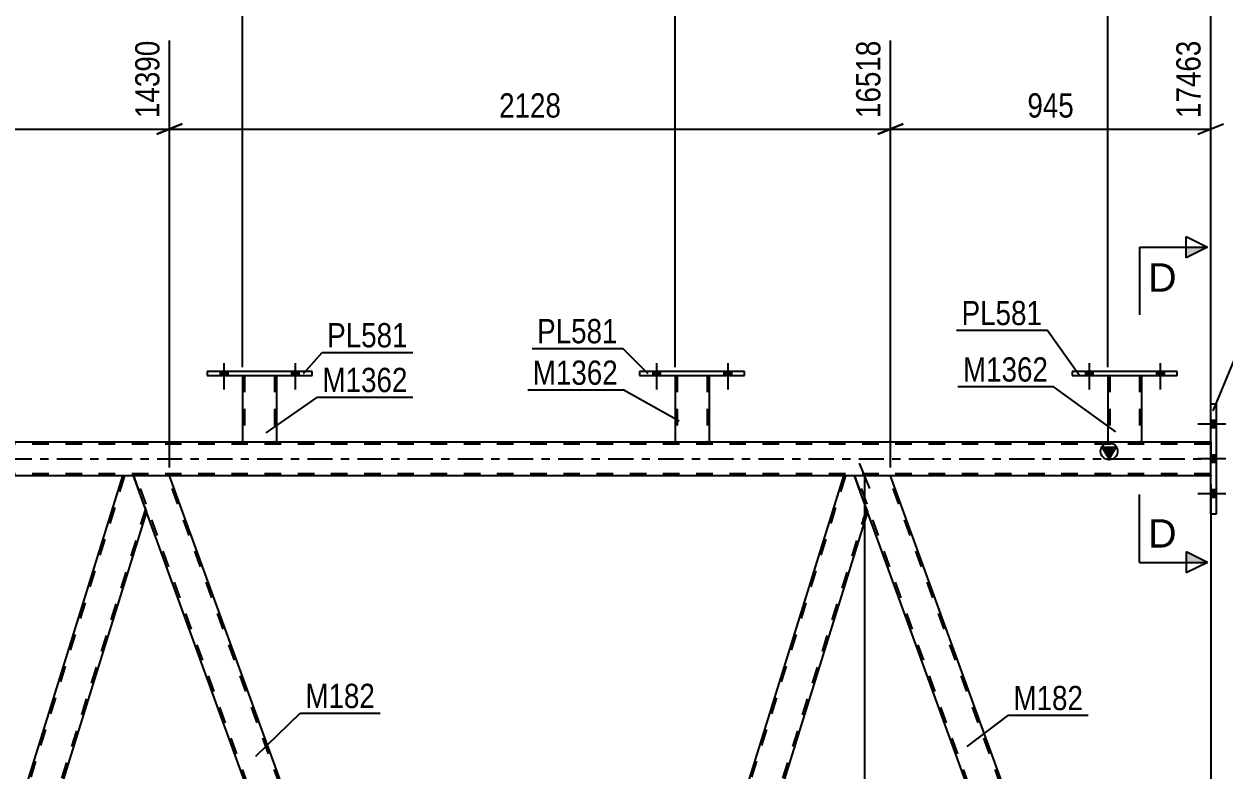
# Model space of a CAD drawing. Header units: millimetres. Extents: x 0 to 841, y 0 to 594.
# Drawn here: x 616.8 to 758.5, y 393.7 to 481.8 of the extents above; entities that cross this region are included whole.
import ezdxf

# ---------------------------------------------------------------- set-up
doc = ezdxf.new("R2010")
doc.units = ezdxf.units.MM
doc.linetypes.add('DXK_LINE_DOT2', pattern=[3.9198, 1.9599, -1.9599])
doc.linetypes.add('DXK_LINE_DOT3', pattern=[5.9187, 2.979, -0.9799, 0.9799, -0.9799])
doc.styles.add('Arial', font='ARIAL.TTF', dxfattribs={"height": 0.2})
doc.styles.add('Arial Narrow', font='ARIALN.TTF', dxfattribs={"height": 0.2})

# ---------------------------------------------------------------- blocks, each defined once
blk = doc.blocks.new('Part-122573991-3365 - 3261')
at = {"color": 7, "linetype": 'DXK_LINE_DOT2'}
for p, q in [((713.81, 428.51), (676.99, 310.39)), ((716.29, 424.63), (679.71, 307.29)), ((677.28, 312.11), (676.86, 310.76)), ((681.47, 312.11), (679.97, 307.29)), ((678.12, 307.29), (676.86, 310.76)), ((679.97, 307.29), (678.12, 307.29))]:
    blk.add_line(p, q, dxfattribs=at)
at = {"color": 2, "linetype": 'Continuous'}
for p, q in [((713.56, 428.51), (677.28, 312.11)), ((714.88, 428.51), (713.56, 428.51)), ((716.42, 424.26), (714.88, 428.51)), ((716.42, 424.26), (681.47, 312.11))]:
    blk.add_line(p, q, dxfattribs=at)
blk = doc.blocks.new('Part-122573991-3391 - 3261')
at = {"linetype": 'Continuous'}
blk.add_hatch(color=2, dxfattribs=at).paths.add_polyline_path([(744.93, 430.51), (744.13, 431.91), (745.73, 431.91)])
at = {"color": 2, "linetype": 'Continuous'}
for p, q in [((58.4, 432.51), (756.93, 432.51)), ((744.93, 430.51), (744.13, 431.91)), ((744.13, 431.91), (745.73, 431.91)), ((745.73, 431.91), (744.93, 430.51)), ((628.43, 428.51), (548.87, 428.51)), ((713.56, 428.51), (634, 428.51)), ((756.93, 428.51), (719.13, 428.51))]:
    blk.add_line(p, q, dxfattribs=at)
at = {"color": 7, "linetype": 'DXK_LINE_DOT2'}
for p, q in [((756.93, 432.27), (58.4, 432.27)), ((756.93, 432.51), (756.93, 428.51)), ((756.93, 428.75), (58.4, 428.75)), ((719.13, 428.51), (287.89, 428.51)), ((634, 428.51), (628.43, 428.51))]:
    blk.add_line(p, q, dxfattribs=at)
at = {"color": 7, "linetype": 'DXK_LINE_DOT3'}
blk.add_line((58.4, 430.51), (756.93, 430.51), dxfattribs=at)
at = {"color": 2, "linetype": 'Continuous'}
blk.add_circle((744.93, 431.41), 1, dxfattribs=at)
blk = doc.blocks.new('Part-122573991-3370 - 3261')
at = {"color": 2, "linetype": 'Continuous'}
for p, q in [((634, 428.51), (629.74, 428.51)), ((676.37, 312.11), (634, 428.51)), ((672.11, 312.11), (631.29, 424.26))]:
    blk.add_line(p, q, dxfattribs=at)
at = {"color": 7, "linetype": 'DXK_LINE_DOT2'}
for p, q in [((629.74, 428.51), (631.29, 424.26)), ((674.12, 307.29), (630, 428.51)), ((677.87, 307.29), (633.75, 428.51)), ((673.86, 307.29), (672.11, 312.11)), ((678.12, 307.29), (676.37, 312.11)), ((678.12, 307.29), (673.86, 307.29))]:
    blk.add_line(p, q, dxfattribs=at)
blk = doc.blocks.new('Part-122573991-3462 - 3261')
at = {"color": 2, "linetype": 'Continuous'}
for p, q in [((689.5, 440.83), (689.5, 440.35)), ((701.9, 440.83), (689.5, 440.83)), ((701.9, 440.35), (701.9, 440.83)), ((689.5, 440.35), (701.9, 440.35))]:
    blk.add_line(p, q, dxfattribs=at)
blk = doc.blocks.new('Part-122573991-3495 - 3261')
at = {"color": 2, "linetype": 'Continuous'}
for p, q in [((642.62, 440.35), (642.62, 432.51)), ((646.62, 440.35), (646.62, 432.51)), ((642.62, 432.51), (646.62, 432.51))]:
    blk.add_line(p, q, dxfattribs=at)
at = {"color": 7, "linetype": 'DXK_LINE_DOT2'}
for p, q in [((642.62, 440.35), (646.62, 440.35)), ((642.62, 440.35), (642.62, 440.35)), ((642.62, 440.35), (642.62, 440.35)), ((642.86, 440.35), (642.86, 432.51)), ((646.38, 440.35), (646.38, 432.51)), ((646.62, 440.35), (646.62, 440.35)), ((646.62, 440.35), (646.62, 440.35)), ((646.37, 432.51), (646.33, 432.51)), ((646.33, 432.51), (646.37, 432.51)), ((646.38, 432.51), (646.37, 432.51)), ((646.37, 432.51), (646.38, 432.51))]:
    blk.add_line(p, q, dxfattribs=at)
blk = doc.blocks.new('Part-122573991-3500 - 3261')
at = {"color": 2, "linetype": 'Continuous'}
for p, q in [((638.42, 440.83), (638.42, 440.35)), ((650.82, 440.83), (638.42, 440.83)), ((650.82, 440.35), (650.82, 440.83)), ((638.42, 440.35), (650.82, 440.35))]:
    blk.add_line(p, q, dxfattribs=at)
blk = doc.blocks.new('Part-122573991-3505 - 3261')
at = {"color": 2, "linetype": 'Continuous'}
for p, q in [((693.7, 440.35), (693.7, 432.51)), ((697.7, 440.35), (697.7, 432.51)), ((693.7, 432.51), (697.7, 432.51))]:
    blk.add_line(p, q, dxfattribs=at)
at = {"color": 7, "linetype": 'DXK_LINE_DOT2'}
for p, q in [((693.7, 440.35), (697.7, 440.35)), ((693.7, 440.35), (693.7, 440.35)), ((693.7, 440.35), (693.7, 440.35)), ((693.94, 440.35), (693.94, 432.51)), ((697.46, 440.35), (697.46, 432.51)), ((697.7, 440.35), (697.7, 440.35)), ((697.7, 440.35), (697.7, 440.35)), ((697.45, 432.51), (697.41, 432.51)), ((697.41, 432.51), (697.45, 432.51)), ((697.46, 432.51), (697.45, 432.51)), ((697.45, 432.51), (697.46, 432.51))]:
    blk.add_line(p, q, dxfattribs=at)
blk = doc.blocks.new('Part-122573991-3517 - 3261')
at = {"color": 2, "linetype": 'Continuous'}
for p, q in [((756.93, 424.01), (756.93, 437.01)), ((756.93, 437.01), (757.57, 437.01)), ((757.57, 437.01), (757.57, 424.01)), ((757.57, 424.01), (756.93, 424.01))]:
    blk.add_line(p, q, dxfattribs=at)
blk = doc.blocks.new('Part-122573991-3532 - 3261')
at = {"color": 2, "linetype": 'Continuous'}
for p, q in [((628.43, 428.51), (591.72, 310.76)), ((629.74, 428.51), (628.43, 428.51)), ((631.29, 424.26), (629.74, 428.51)), ((631.29, 424.26), (594.83, 307.29)), ((591.72, 310.76), (592.99, 307.29))]:
    blk.add_line(p, q, dxfattribs=at)
at = {"color": 7, "linetype": 'DXK_LINE_DOT2'}
for p, q in [((628.68, 428.51), (591.86, 310.39)), ((631.16, 424.63), (594.58, 307.29)), ((594.83, 307.29), (592.99, 307.29))]:
    blk.add_line(p, q, dxfattribs=at)
blk = doc.blocks.new('Part-122573991-3537 - 3261')
at = {"color": 2, "linetype": 'Continuous'}
for p, q in [((719.13, 428.51), (714.88, 428.51)), ((763.26, 307.29), (719.13, 428.51)), ((759, 307.29), (716.42, 424.26))]:
    blk.add_line(p, q, dxfattribs=at)
at = {"color": 7, "linetype": 'DXK_LINE_DOT2'}
for p, q in [((714.88, 428.51), (716.42, 424.26)), ((759.25, 307.29), (715.13, 428.51)), ((763, 307.29), (718.88, 428.51)), ((763.26, 307.29), (759, 307.29))]:
    blk.add_line(p, q, dxfattribs=at)
blk = doc.blocks.new('Bolt-122573991-3552 - 3261')
at = {"linetype": 'Continuous'}
for points in [[(691.06, 440.35), (691.94, 440.35), (691.94, 440.83), (691.06, 440.83)], [(699.46, 440.35), (700.34, 440.35), (700.34, 440.83), (699.46, 440.83)]]:
    blk.add_hatch(color=1, dxfattribs=at).paths.add_polyline_path(points)
at = {"color": 1, "linetype": 'Continuous'}
for p, q in [((691.06, 440.83), (691.06, 440.35)), ((691.5, 441.83), (691.5, 438.71)), ((691.94, 440.83), (691.94, 440.35)), ((699.46, 440.83), (699.46, 440.35)), ((699.9, 441.83), (699.9, 438.71)), ((700.34, 440.83), (700.34, 440.35))]:
    blk.add_line(p, q, dxfattribs=at)
blk = doc.blocks.new('Bolt-122573991-3586 - 3261')
at = {"linetype": 'Continuous'}
for points in [[(639.98, 440.35), (640.86, 440.35), (640.86, 440.83), (639.98, 440.83)], [(648.38, 440.35), (649.26, 440.35), (649.26, 440.83), (648.38, 440.83)]]:
    blk.add_hatch(color=1, dxfattribs=at).paths.add_polyline_path(points)
at = {"color": 1, "linetype": 'Continuous'}
for p, q in [((639.98, 440.83), (639.98, 440.35)), ((640.42, 441.83), (640.42, 438.71)), ((640.86, 440.83), (640.86, 440.35)), ((648.38, 440.83), (648.38, 440.35)), ((648.82, 441.83), (648.82, 438.71)), ((649.26, 440.83), (649.26, 440.35))]:
    blk.add_line(p, q, dxfattribs=at)
blk = doc.blocks.new('Bolt-122573991-3587 - 3261')
at = {"linetype": 'Continuous'}
for points in [[(691.06, 440.35), (691.94, 440.35), (691.94, 440.83), (691.06, 440.83)], [(699.46, 440.35), (700.34, 440.35), (700.34, 440.83), (699.46, 440.83)]]:
    blk.add_hatch(color=1, dxfattribs=at).paths.add_polyline_path(points)
at = {"color": 1, "linetype": 'Continuous'}
for p, q in [((691.06, 440.83), (691.06, 440.35)), ((691.5, 441.83), (691.5, 438.71)), ((691.94, 440.83), (691.94, 440.35)), ((699.46, 440.83), (699.46, 440.35)), ((699.9, 441.83), (699.9, 438.71)), ((700.34, 440.83), (700.34, 440.35))]:
    blk.add_line(p, q, dxfattribs=at)
blk = doc.blocks.new('Bolt-122573991-3652 - 3261')
at = {"linetype": 'Continuous'}
for points in [[(756.93, 435.05), (756.93, 434.17), (757.57, 434.17), (757.57, 435.05)], [(756.93, 435.05), (756.93, 434.17), (757.57, 434.17), (757.57, 435.05)], [(756.93, 435.05), (756.93, 434.17), (757.57, 434.17), (757.57, 435.05)], [(756.93, 430.95), (756.93, 430.07), (757.57, 430.07), (757.57, 430.95)], [(756.93, 430.95), (756.93, 430.07), (757.57, 430.07), (757.57, 430.95)], [(756.93, 426.85), (756.93, 425.97), (757.57, 425.97), (757.57, 426.85)], [(756.93, 426.85), (756.93, 425.97), (757.57, 425.97), (757.57, 426.85)], [(756.93, 426.85), (756.93, 425.97), (757.57, 425.97), (757.57, 426.85)]]:
    blk.add_hatch(color=1, dxfattribs=at).paths.add_polyline_path(points)
at = {"color": 1, "linetype": 'Continuous'}
for p, q in [((757.57, 435.05), (756.93, 435.05)), ((757.57, 435.05), (756.93, 435.05)), ((757.57, 435.05), (756.93, 435.05)), ((758.73, 434.61), (755.41, 434.61)), ((758.73, 434.61), (755.41, 434.61)), ((758.73, 434.61), (755.41, 434.61)), ((757.57, 434.17), (756.93, 434.17)), ((757.57, 434.17), (756.93, 434.17)), ((757.57, 434.17), (756.93, 434.17)), ((757.57, 430.95), (756.93, 430.95)), ((757.57, 430.95), (756.93, 430.95)), ((758.73, 430.51), (755.41, 430.51)), ((758.73, 430.51), (755.41, 430.51)), ((757.57, 430.07), (756.93, 430.07)), ((757.57, 430.07), (756.93, 430.07)), ((757.57, 426.85), (756.93, 426.85)), ((757.57, 426.85), (756.93, 426.85)), ((757.57, 426.85), (756.93, 426.85)), ((758.73, 426.41), (755.41, 426.41)), ((758.73, 426.41), (755.41, 426.41)), ((758.73, 426.41), (755.41, 426.41)), ((757.57, 425.97), (756.93, 425.97)), ((757.57, 425.97), (756.93, 425.97)), ((757.57, 425.97), (756.93, 425.97))]:
    blk.add_line(p, q, dxfattribs=at)
blk = doc.blocks.new('Part-122573991-3674 - 3261')
at = {"color": 2, "linetype": 'Continuous'}
for p, q in [((744.78, 440.35), (744.78, 432.51)), ((748.78, 440.35), (748.78, 432.51)), ((744.78, 432.51), (748.78, 432.51))]:
    blk.add_line(p, q, dxfattribs=at)
at = {"color": 7, "linetype": 'DXK_LINE_DOT2'}
for p, q in [((744.78, 440.35), (748.78, 440.35)), ((744.78, 440.35), (744.78, 440.35)), ((744.78, 440.35), (744.78, 440.35)), ((745.02, 440.35), (745.02, 432.51)), ((748.54, 440.35), (748.54, 432.51)), ((748.78, 440.35), (748.78, 440.35)), ((748.78, 440.35), (748.78, 440.35)), ((748.53, 432.51), (748.49, 432.51)), ((748.49, 432.51), (748.53, 432.51)), ((748.54, 432.51), (748.53, 432.51)), ((748.53, 432.51), (748.54, 432.51))]:
    blk.add_line(p, q, dxfattribs=at)
blk = doc.blocks.new('Bolt-122573991-3698 - 3261')
at = {"linetype": 'Continuous'}
for points in [[(742.14, 440.35), (743.02, 440.35), (743.02, 440.83), (742.14, 440.83)], [(750.54, 440.35), (751.42, 440.35), (751.42, 440.83), (750.54, 440.83)]]:
    blk.add_hatch(color=1, dxfattribs=at).paths.add_polyline_path(points)
at = {"color": 1, "linetype": 'Continuous'}
for p, q in [((742.14, 440.83), (742.14, 440.35)), ((742.58, 441.83), (742.58, 438.71)), ((743.02, 440.83), (743.02, 440.35)), ((750.54, 440.83), (750.54, 440.35)), ((750.98, 441.83), (750.98, 438.71)), ((751.42, 440.83), (751.42, 440.35))]:
    blk.add_line(p, q, dxfattribs=at)
blk = doc.blocks.new('Bolt-122573991-3699 - 3261')
at = {"linetype": 'Continuous'}
for points in [[(742.14, 440.35), (743.02, 440.35), (743.02, 440.83), (742.14, 440.83)], [(750.54, 440.35), (751.42, 440.35), (751.42, 440.83), (750.54, 440.83)]]:
    blk.add_hatch(color=1, dxfattribs=at).paths.add_polyline_path(points)
at = {"color": 1, "linetype": 'Continuous'}
for p, q in [((742.14, 440.83), (742.14, 440.35)), ((742.58, 441.83), (742.58, 438.71)), ((743.02, 440.83), (743.02, 440.35)), ((750.54, 440.83), (750.54, 440.35)), ((750.98, 441.83), (750.98, 438.71)), ((751.42, 440.83), (751.42, 440.35))]:
    blk.add_line(p, q, dxfattribs=at)
blk = doc.blocks.new('Part-122573991-3704 - 3261')
at = {"color": 2, "linetype": 'Continuous'}
for p, q in [((740.58, 440.83), (740.58, 440.35)), ((752.98, 440.83), (740.58, 440.83)), ((752.98, 440.35), (752.98, 440.83)), ((740.58, 440.35), (752.98, 440.35))]:
    blk.add_line(p, q, dxfattribs=at)
blk = doc.blocks.new('Bolt-122573991-3708 - 3261')
at = {"linetype": 'Continuous'}
for points in [[(639.98, 440.35), (640.86, 440.35), (640.86, 440.83), (639.98, 440.83)], [(648.38, 440.35), (649.26, 440.35), (649.26, 440.83), (648.38, 440.83)]]:
    blk.add_hatch(color=1, dxfattribs=at).paths.add_polyline_path(points)
at = {"color": 1, "linetype": 'Continuous'}
for p, q in [((639.98, 440.83), (639.98, 440.35)), ((640.42, 441.83), (640.42, 438.71)), ((640.86, 440.83), (640.86, 440.35)), ((648.38, 440.83), (648.38, 440.35)), ((648.82, 441.83), (648.82, 438.71)), ((649.26, 440.83), (649.26, 440.35))]:
    blk.add_line(p, q, dxfattribs=at)
blk = doc.blocks.new('StraightDimension-122573991-4060 - 3261')
at = {"color": 7, "linetype": 'Continuous'}
for p, q in [((756.93, 427.51), (756.93, 360.59)), ((794.6, 308.29), (794.6, 365.84)), ((758.43, 363.59), (755.43, 362.39)), ((756.93, 362.99), (794.6, 362.99)), ((793.1, 362.39), (796.1, 363.59))]:
    blk.add_line(p, q, dxfattribs=at)
at = {"color": 0}
blk.add_wipeout([(780.02, 363.74), (780.02, 367.94), (771.51, 367.94), (771.51, 363.74)], dxfattribs=at)
at = {"color": 3, "style": 'Arial Narrow'}
blk.add_text('1151', height=2.863, dxfattribs=at).set_placement((772.11, 364.34))
blk = doc.blocks.new('StraightDimension-122573991-4563 - 3261')
at = {"color": 7, "linetype": 'Continuous'}
for p, q in [((642.62, 441.35), (642.62, 497.3)), ((693.7, 441.35), (693.7, 497.3)), ((644.12, 487.46), (641.12, 486.26)), ((692.2, 486.26), (695.2, 487.46)), ((642.62, 486.86), (693.7, 486.86))]:
    blk.add_line(p, q, dxfattribs=at)
at = {"color": 0}
blk.add_wipeout([(672.42, 487.61), (672.42, 491.81), (663.91, 491.81), (663.91, 487.61)], dxfattribs=at)
at = {"color": 3, "style": 'Arial Narrow'}
blk.add_text('1277', height=2.863, dxfattribs=at).set_placement((664.51, 488.21))
at = {"color": 0, "linetype": 'Continuous'}
blk.add_wipeout([(693.1, 497.9), (688.9, 497.9), (688.9, 487.56), (693.1, 487.56)], dxfattribs=at)
at = {"color": 3, "linetype": 'Continuous', "style": 'Arial Narrow'}
blk.add_text('15883', height=2.863, rotation=90.0002, dxfattribs=at).set_placement((692.5, 488.16))
blk = doc.blocks.new('StraightDimension-122573991-4573 - 3261')
at = {"color": 7, "linetype": 'Continuous'}
for p, q in [((693.7, 441.35), (693.7, 497.3)), ((744.78, 441.35), (744.78, 497.3)), ((695.2, 487.46), (692.2, 486.26)), ((743.28, 486.26), (746.28, 487.46)), ((693.7, 486.86), (744.78, 486.86))]:
    blk.add_line(p, q, dxfattribs=at)
at = {"color": 0}
blk.add_wipeout([(723.5, 487.61), (723.5, 491.81), (714.99, 491.81), (714.99, 487.61)], dxfattribs=at)
at = {"color": 3, "style": 'Arial Narrow'}
blk.add_text('1277', height=2.863, dxfattribs=at).set_placement((715.59, 488.21))
at = {"color": 0, "linetype": 'Continuous'}
blk.add_wipeout([(744.18, 497.9), (739.98, 497.9), (739.98, 487.56), (744.18, 487.56)], dxfattribs=at)
at = {"color": 3, "linetype": 'Continuous', "style": 'Arial Narrow'}
blk.add_text('17160', height=2.863, rotation=90.0002, dxfattribs=at).set_placement((743.58, 488.16))
blk = doc.blocks.new('StraightDimension-122573991-4553 - 3261')
at = {"color": 7, "linetype": 'Continuous'}
for p, q in [((591.54, 441.35), (591.54, 497.3)), ((642.62, 441.35), (642.62, 497.3)), ((593.04, 487.46), (590.04, 486.26)), ((641.12, 486.26), (644.12, 487.46)), ((591.54, 486.86), (642.62, 486.86))]:
    blk.add_line(p, q, dxfattribs=at)
at = {"color": 0}
blk.add_wipeout([(621.34, 487.61), (621.34, 491.81), (612.83, 491.81), (612.83, 487.61)], dxfattribs=at)
at = {"color": 3, "style": 'Arial Narrow'}
blk.add_text('1277', height=2.863, dxfattribs=at).set_placement((613.43, 488.21))
at = {"color": 0, "linetype": 'Continuous'}
blk.add_wipeout([(642.02, 497.9), (637.82, 497.9), (637.82, 487.56), (642.02, 487.56)], dxfattribs=at)
at = {"color": 3, "linetype": 'Continuous', "style": 'Arial Narrow'}
blk.add_text('14606', height=2.863, rotation=90.0002, dxfattribs=at).set_placement((641.42, 488.16))
blk = doc.blocks.new('StraightDimension-122573991-4583 - 3261')
at = {"color": 7, "linetype": 'Continuous'}
for p, q in [((756.93, 433.51), (756.93, 501.8)), ((744.78, 441.35), (744.78, 497.3)), ((743.28, 486.26), (746.28, 487.46)), ((758.43, 487.46), (755.43, 486.26)), ((744.78, 486.86), (756.93, 486.86))]:
    blk.add_line(p, q, dxfattribs=at)
at = {"color": 0}
blk.add_wipeout([(754.2, 487.61), (754.2, 491.81), (747.52, 491.81), (747.52, 487.61)], dxfattribs=at)
at = {"color": 3, "style": 'Arial Narrow'}
blk.add_text('304', height=2.863, dxfattribs=at).set_placement((748.12, 488.21))
at = {"color": 0, "linetype": 'Continuous'}
blk.add_wipeout([(756.33, 502.4), (752.13, 502.4), (752.13, 492.06), (756.33, 492.06)], dxfattribs=at)
at = {"color": 3, "linetype": 'Continuous', "style": 'Arial Narrow'}
blk.add_text('17463', height=2.863, rotation=90.0002, dxfattribs=at).set_placement((755.73, 492.66))
blk = doc.blocks.new('StraightDimension-122573991-4594 - 3261')
at = {"color": 7, "linetype": 'Continuous'}
for p, q in [((716.68, 427.01), (715.48, 430.01)), ((735.54, 428.51), (713.23, 428.51)), ((716.08, 307.29), (716.08, 428.51)), ((715.48, 308.79), (716.68, 305.79)), ((740.22, 307.29), (713.23, 307.29))]:
    blk.add_line(p, q, dxfattribs=at)
at = {"color": 0}
blk.add_wipeout([(715.33, 372.15), (711.13, 372.15), (711.13, 363.64), (715.33, 363.64)], dxfattribs=at)
at = {"color": 3, "style": 'Arial Narrow'}
blk.add_text('3031', height=2.863, rotation=90.0002, dxfattribs=at).set_placement((714.73, 364.24))
blk = doc.blocks.new('StraightDimension-122573991-8007 - 3261')
at = {"color": 7, "linetype": 'Continuous'}
for p, q in [((719.13, 429.51), (719.13, 479.89)), ((756.93, 433.51), (756.93, 479.89)), ((720.63, 470.05), (717.63, 468.85)), ((719.13, 469.45), (756.93, 469.45)), ((755.43, 468.85), (758.43, 470.05))]:
    blk.add_line(p, q, dxfattribs=at)
at = {"color": 0}
blk.add_wipeout([(741.38, 470.2), (741.38, 474.4), (734.69, 474.4), (734.69, 470.2)], dxfattribs=at)
at = {"color": 3, "style": 'Arial Narrow'}
blk.add_text('945', height=2.863, dxfattribs=at).set_placement((735.29, 470.8))
at = {"color": 0, "linetype": 'Continuous'}
blk.add_wipeout([(756.33, 480.49), (752.13, 480.49), (752.13, 470.15), (756.33, 470.15)], dxfattribs=at)
at = {"color": 3, "linetype": 'Continuous', "style": 'Arial Narrow'}
blk.add_text('17463', height=2.863, rotation=90.0002, dxfattribs=at).set_placement((755.73, 470.75))
blk = doc.blocks.new('StraightDimension-122573991-8008 - 3261')
at = {"color": 7, "linetype": 'Continuous'}
for p, q in [((634, 429.51), (634, 479.89)), ((719.13, 429.51), (719.13, 479.89)), ((635.5, 470.05), (632.5, 468.85)), ((634, 469.45), (719.13, 469.45)), ((717.63, 468.85), (720.63, 470.05))]:
    blk.add_line(p, q, dxfattribs=at)
at = {"color": 0}
blk.add_wipeout([(680.82, 470.2), (680.82, 474.4), (672.31, 474.4), (672.31, 470.2)], dxfattribs=at)
at = {"color": 3, "style": 'Arial Narrow'}
blk.add_text('2128', height=2.863, dxfattribs=at).set_placement((672.91, 470.8))
at = {"color": 0, "linetype": 'Continuous'}
blk.add_wipeout([(718.53, 480.49), (714.33, 480.49), (714.33, 470.15), (718.53, 470.15)], dxfattribs=at)
at = {"color": 3, "linetype": 'Continuous', "style": 'Arial Narrow'}
blk.add_text('16518', height=2.863, rotation=90.0002, dxfattribs=at).set_placement((717.93, 470.75))
blk = doc.blocks.new('StraightDimension-122573991-8009 - 3261')
at = {"color": 7, "linetype": 'Continuous'}
for p, q in [((548.87, 429.51), (548.87, 479.89)), ((634, 429.51), (634, 479.89)), ((550.37, 470.05), (547.37, 468.85)), ((548.87, 469.45), (634, 469.45)), ((632.5, 468.85), (635.5, 470.05))]:
    blk.add_line(p, q, dxfattribs=at)
at = {"color": 0}
blk.add_wipeout([(595.69, 470.2), (595.69, 474.4), (587.18, 474.4), (587.18, 470.2)], dxfattribs=at)
at = {"color": 3, "style": 'Arial Narrow'}
blk.add_text('2128', height=2.863, dxfattribs=at).set_placement((587.78, 470.8))
at = {"color": 0, "linetype": 'Continuous'}
blk.add_wipeout([(633.4, 480.49), (629.2, 480.49), (629.2, 470.15), (633.4, 470.15)], dxfattribs=at)
at = {"color": 3, "linetype": 'Continuous', "style": 'Arial Narrow'}
blk.add_text('14390', height=2.863, rotation=90.0002, dxfattribs=at).set_placement((632.8, 470.75))
blk = doc.blocks.new('Mark-122573991-3366 - 3261')
at = {"color": 0}
blk.add_wipeout([(658.26, 401.11), (658.26, 404.11), (650.03, 404.11), (650.03, 401.11)], dxfattribs=at)
blk.add_wipeout([(658.26, 401.11), (658.26, 404.11), (650.03, 404.11), (650.03, 401.11)], dxfattribs=at)
at = {"color": 30, "linetype": 'Continuous'}
for p, q in [((644.19, 395.41), (649.43, 400.51)), ((649.43, 400.51), (658.86, 400.51))]:
    blk.add_line(p, q, dxfattribs=at)
at = {"color": 3, "style": 'Arial Narrow'}
blk.add_text('M182', height=2.863, dxfattribs=at).set_placement((650.03, 401.11))
blk = doc.blocks.new('Mark-122573991-3458 - 3261')
at = {"color": 0}
blk.add_wipeout([(686.91, 444.16), (686.91, 447.16), (677.4, 447.16), (677.4, 444.16)], dxfattribs=at)
blk.add_wipeout([(686.91, 444.16), (686.91, 447.16), (677.4, 447.16), (677.4, 444.16)], dxfattribs=at)
at = {"color": 30, "linetype": 'Continuous'}
for p in [(676.8, 443.56), (690.51, 440.57)]:
    blk.add_line(p, (687.51, 443.56), dxfattribs=at)
at = {"color": 3, "style": 'Arial Narrow'}
blk.add_text('PL581', height=2.863, dxfattribs=at).set_placement((677.4, 444.16))
blk = doc.blocks.new('Mark-122573991-3491 - 3261')
at = {"color": 0}
blk.add_wipeout([(662.1, 438.4), (662.1, 441.4), (652.05, 441.4), (652.05, 438.4)], dxfattribs=at)
blk.add_wipeout([(662.1, 438.4), (662.1, 441.4), (652.05, 441.4), (652.05, 438.4)], dxfattribs=at)
at = {"color": 30, "linetype": 'Continuous'}
for p, q in [((645.4, 433.61), (651.45, 437.8)), ((651.45, 437.8), (662.7, 437.8))]:
    blk.add_line(p, q, dxfattribs=at)
at = {"color": 3, "style": 'Arial Narrow'}
blk.add_text('M1362', height=2.863, dxfattribs=at).set_placement((652.05, 438.4))
blk = doc.blocks.new('Mark-122573991-3496 - 3261')
at = {"color": 0}
blk.add_wipeout([(662.11, 443.68), (662.11, 446.68), (652.61, 446.68), (652.61, 443.68)], dxfattribs=at)
blk.add_wipeout([(662.11, 443.68), (662.11, 446.68), (652.61, 446.68), (652.61, 443.68)], dxfattribs=at)
at = {"color": 30, "linetype": 'Continuous'}
for p, q in [((649.81, 440.6), (652.01, 443.08)), ((652.01, 443.08), (662.71, 443.08))]:
    blk.add_line(p, q, dxfattribs=at)
at = {"color": 3, "style": 'Arial Narrow'}
blk.add_text('PL581', height=2.863, dxfattribs=at).set_placement((652.61, 443.68))
blk = doc.blocks.new('Mark-122573991-3501 - 3261')
at = {"color": 0}
blk.add_wipeout([(686.94, 439.26), (686.94, 442.26), (676.88, 442.26), (676.88, 439.26)], dxfattribs=at)
blk.add_wipeout([(686.94, 439.26), (686.94, 442.26), (676.88, 442.26), (676.88, 439.26)], dxfattribs=at)
at = {"color": 30, "linetype": 'Continuous'}
for p in [(676.28, 438.66), (694.18, 434.97)]:
    blk.add_line(p, (687.54, 438.66), dxfattribs=at)
at = {"color": 3, "style": 'Arial Narrow'}
blk.add_text('M1362', height=2.863, dxfattribs=at).set_placement((676.88, 439.26))
blk = doc.blocks.new('Mark-122573991-3513 - 3261')
at = {"color": 0}
blk.add_wipeout([(770.42, 447.76), (770.42, 450.76), (762.38, 450.76), (762.38, 447.76)], dxfattribs=at)
blk.add_wipeout([(770.42, 447.76), (770.42, 450.76), (762.38, 450.76), (762.38, 447.76)], dxfattribs=at)
at = {"color": 30, "linetype": 'Continuous'}
for p, q in [((757.22, 436.17), (761.78, 447.16)), ((761.78, 447.16), (771.02, 447.16))]:
    blk.add_line(p, q, dxfattribs=at)
at = {"color": 3, "style": 'Arial Narrow'}
blk.add_text('SP19', height=2.863, dxfattribs=at).set_placement((762.38, 447.76))
blk = doc.blocks.new('Mark-122573991-3533 - 3261')
at = {"color": 0}
blk.add_wipeout([(741.86, 400.86), (741.86, 403.86), (733.64, 403.86), (733.64, 400.86)], dxfattribs=at)
blk.add_wipeout([(741.86, 400.86), (741.86, 403.86), (733.64, 403.86), (733.64, 400.86)], dxfattribs=at)
at = {"color": 30, "linetype": 'Continuous'}
for p, q in [((728.18, 396.57), (733.04, 400.26)), ((733.04, 400.26), (742.46, 400.26))]:
    blk.add_line(p, q, dxfattribs=at)
at = {"color": 3, "style": 'Arial Narrow'}
blk.add_text('M182', height=2.863, dxfattribs=at).set_placement((733.64, 400.86))
blk = doc.blocks.new('Mark-122573991-3670 - 3261')
at = {"color": 0}
blk.add_wipeout([(737.73, 439.64), (737.73, 442.64), (727.68, 442.64), (727.68, 439.64)], dxfattribs=at)
blk.add_wipeout([(737.73, 439.64), (737.73, 442.64), (727.68, 442.64), (727.68, 439.64)], dxfattribs=at)
at = {"color": 30, "linetype": 'Continuous'}
for p in [(727.08, 439.04), (745.72, 433.72)]:
    blk.add_line(p, (738.33, 439.04), dxfattribs=at)
at = {"color": 3, "style": 'Arial Narrow'}
blk.add_text('M1362', height=2.863, dxfattribs=at).set_placement((727.68, 439.64))
blk = doc.blocks.new('Mark-122573991-3700 - 3261')
at = {"color": 0}
blk.add_wipeout([(737.02, 446.3), (737.02, 449.3), (727.52, 449.3), (727.52, 446.3)], dxfattribs=at)
blk.add_wipeout([(737.02, 446.3), (737.02, 449.3), (727.52, 449.3), (727.52, 446.3)], dxfattribs=at)
at = {"color": 30, "linetype": 'Continuous'}
for p in [(726.92, 445.7), (741.39, 440.38)]:
    blk.add_line(p, (737.62, 445.7), dxfattribs=at)
at = {"color": 3, "style": 'Arial Narrow'}
blk.add_text('PL581', height=2.863, dxfattribs=at).set_placement((727.52, 446.3))
blk = doc.blocks.new('SectionMark-122573991-4884 - 3261')
at = {"linetype": 'Continuous'}
for points in [[(754.04, 454.26), (754.04, 455.51), (756.54, 455.51)], [(754.04, 418.3), (754.04, 419.55), (756.54, 418.3)]]:
    blk.add_hatch(color=6, dxfattribs=at).paths.add_polyline_path(points)
at = {"color": 6, "linetype": 'Continuous'}
for p, q in [((754.04, 454.26), (754.04, 456.76)), ((754.04, 456.76), (756.54, 455.51)), ((748.54, 455.51), (748.54, 447.51)), ((748.54, 455.51), (756.54, 455.51)), ((756.54, 455.51), (754.04, 454.26)), ((748.54, 418.3), (748.54, 426.3)), ((756.54, 418.3), (754.04, 419.55)), ((754.04, 419.55), (754.04, 417.05)), ((748.54, 418.3), (756.54, 418.3)), ((756.54, 418.3), (754.04, 417.05))]:
    blk.add_line(p, q, dxfattribs=at)
at = {"color": 0, "linetype": 'Continuous'}
for points in [[(752.91, 450.26), (752.91, 453.76), (749.54, 453.76), (749.54, 450.26)], [(752.91, 420.05), (752.91, 423.55), (749.54, 423.55), (749.54, 420.05)]]:
    blk.add_wipeout(points, dxfattribs=at)
at = {"color": 3, "linetype": 'Continuous', "style": 'Arial'}
for p in [(749.54, 450.26), (749.54, 420.05)]:
    blk.add_text('D', height=3.34, dxfattribs=at).set_placement(p)

msp = doc.modelspace()

# ---------------------------------------------------------------- block references
for name in ['Part-122573991-3500 - 3261', 'Bolt-122573991-3586 - 3261', 'Bolt-122573991-3708 - 3261', 'Part-122573991-3462 - 3261', 'Bolt-122573991-3552 - 3261', 'Bolt-122573991-3587 - 3261', 'Part-122573991-3704 - 3261', 'Bolt-122573991-3698 - 3261', 'Bolt-122573991-3699 - 3261', 'Part-122573991-3495 - 3261', 'Part-122573991-3505 - 3261', 'Part-122573991-3674 - 3261', 'Part-122573991-3517 - 3261', 'Bolt-122573991-3652 - 3261', 'Part-122573991-3391 - 3261', 'Part-122573991-3532 - 3261', 'Part-122573991-3370 - 3261', 'Part-122573991-3365 - 3261', 'Part-122573991-3537 - 3261']:
    msp.add_blockref(name, (0, 0))

# ---------------------------------------------------------------- next in the draw order: block references
for name in ['StraightDimension-122573991-4563 - 3261', 'StraightDimension-122573991-4594 - 3261', 'StraightDimension-122573991-4060 - 3261', 'Mark-122573991-3366 - 3261']:
    msp.add_blockref(name, (0, 0))

# ---------------------------------------------------------------- next in the draw order: block references
for name in ['StraightDimension-122573991-4553 - 3261', 'StraightDimension-122573991-4573 - 3261', 'Mark-122573991-3533 - 3261']:
    msp.add_blockref(name, (0, 0))

# ---------------------------------------------------------------- next in the draw order: block references
msp.add_blockref('StraightDimension-122573991-4583 - 3261', (0, 0))

# ---------------------------------------------------------------- next in the draw order: block references
msp.add_blockref('StraightDimension-122573991-8007 - 3261', (0, 0))

# ---------------------------------------------------------------- next in the draw order: block references
for name in ['StraightDimension-122573991-8008 - 3261', 'Mark-122573991-3513 - 3261', 'Mark-122573991-3670 - 3261']:
    msp.add_blockref(name, (0, 0))

# ---------------------------------------------------------------- next in the draw order: block references
for name in ['StraightDimension-122573991-8009 - 3261', 'SectionMark-122573991-4884 - 3261', 'Mark-122573991-3700 - 3261', 'Mark-122573991-3458 - 3261', 'Mark-122573991-3491 - 3261']:
    msp.add_blockref(name, (0, 0))

# ---------------------------------------------------------------- next in the draw order: block references
for name in ['Mark-122573991-3496 - 3261', 'Mark-122573991-3501 - 3261']:
    msp.add_blockref(name, (0, 0))

doc.saveas('drawing.dxf')
